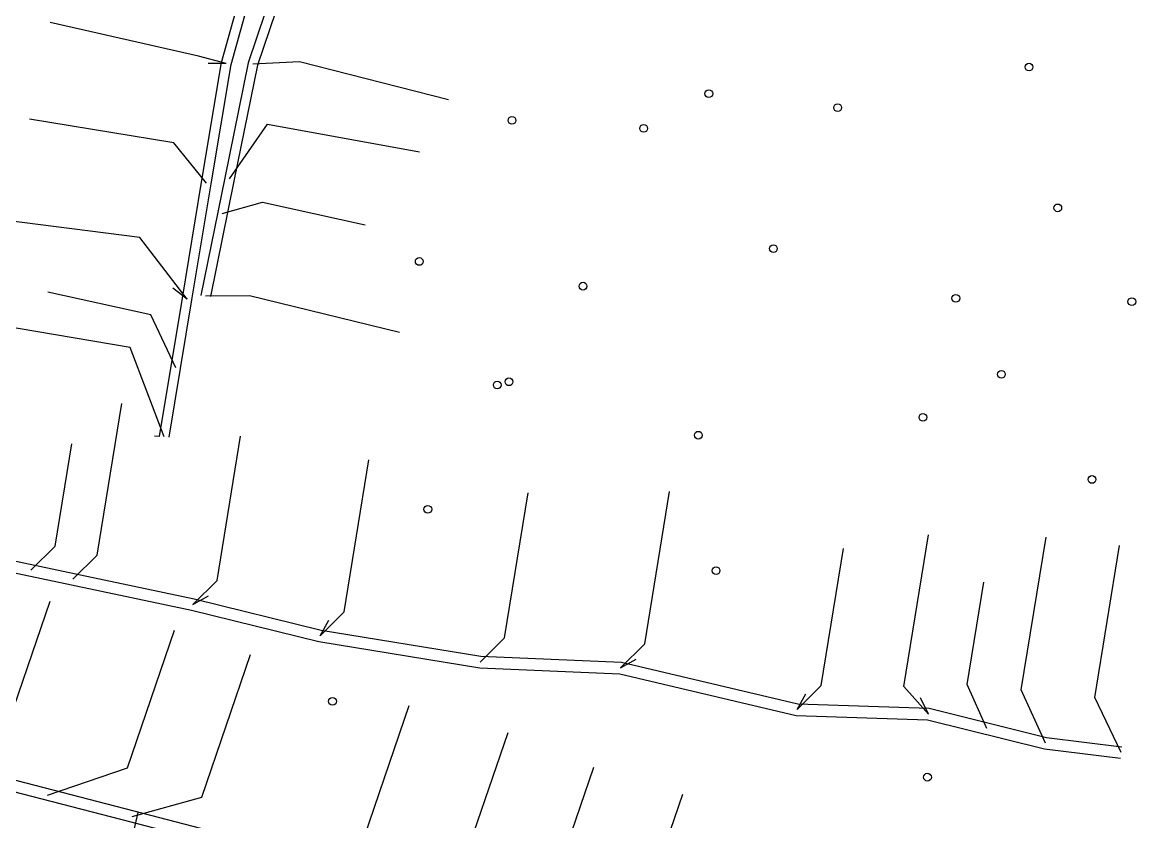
# Model space of a CAD drawing. Header units: metres. Extents: x 3206 to 3701, y 9896 to 11410.
# Drawn here: x 3438.6 to 3496.1, y 10872.2 to 10913.5 of the extents above; entities that cross this region are included whole.
import ezdxf

# ---------------------------------------------------------------- set-up
doc = ezdxf.new("R2010")
doc.units = ezdxf.units.M
doc.layers.add('ELECTR_CABLE', color=7, linetype='Continuous')
doc.layers.add('SEWER', color=7, linetype='Continuous')

# ---------------------------------------------------------------- blocks, each defined once
blk = doc.blocks.new('МОЖЖЕВЕЛЬНИК_СКАЛЬНЫЙ')
blk.add_circle((0, 0), 0.2)
blk = doc.blocks.new('ЧЕРЕМУХА_ШУБЕРТ')
blk.add_circle((0, 0), 0.2)
blk = doc.blocks.new('БЕРЕЗА_ПОЛЕЗНАЯ')
blk.add_circle((0, 0), 0.2)

msp = doc.modelspace()

# ---------------------------------------------------------------- linework, layer by layer
at = {"layer": 'ELECTR_CABLE'}
for points in [[(3473.418, 10981.881), (3473.373, 10981.813), (3470.678, 10974.01), (3464.797, 10955.407), (3461.668, 10945.604), (3459.858, 10939.988), (3458.008, 10934.23), (3454.569, 10924.121), (3452.449, 10917.871), (3450.274, 10911.426), (3449.061, 10905.481), (3447.826, 10899.399)], [(3473.837, 10981.609), (3473.826, 10981.592), (3471.153, 10973.853), (3465.274, 10955.255), (3462.144, 10945.451), (3460.334, 10939.835), (3458.483, 10934.073), (3455.042, 10923.961), (3452.922, 10917.711), (3450.757, 10911.296), (3449.551, 10905.381), (3448.325, 10899.343)], [(3445.686, 10892.109), (3446.879, 10899.252), (3447.87, 10905.246), (3448.901, 10911.445), (3450.795, 10918.228), (3452.568, 10924.55), (3456.1, 10933.784), (3458.048, 10939.769), (3459.974, 10945.657), (3461.697, 10950.93), (3463.244, 10955.752), (3469.729, 10975.709), (3470.603, 10978.148), (3471.381, 10979.958)], [(3446.187, 10892.075), (3447.372, 10899.17), (3448.363, 10905.164), (3449.39, 10911.337), (3451.276, 10918.094), (3453.043, 10924.392), (3456.571, 10933.618), (3458.523, 10939.614), (3460.45, 10945.501), (3462.172, 10950.776), (3463.72, 10955.599), (3470.202, 10975.547), (3471.068, 10977.965), (3471.829, 10979.735)], [(3449.146, 10911.391), (3447.704, 10911.767), (3440.035, 10913.511)], [(3449.146, 10911.391), (3448.212, 10911.377)], [(3450.516, 10911.361), (3452.922, 10911.485), (3460.619, 10909.524)], [(3448.117, 10905.205), (3446.435, 10907.288), (3438.981, 10908.507)], [(3449.306, 10905.431), (3451.265, 10908.241), (3459.131, 10906.825)], [(3448.928, 10903.623), (3451.018, 10904.22), (3456.328, 10903.049)], [(3447.126, 10899.211), (3444.673, 10902.386), (3436.83, 10903.398)], [(3447.126, 10899.211), (3446.378, 10899.77)], [(3446.531, 10895.652), (3445.237, 10898.4), (3439.927, 10899.571)], [(3448.076, 10899.371), (3450.348, 10899.388), (3458.086, 10897.5)], [(3445.937, 10892.092), (3444.179, 10896.707), (3436.34, 10898.031)], [(3441.215, 10884.727), (3442.465, 10885.977), (3443.741, 10893.817)], [(3439.047, 10885.185), (3440.297, 10886.435), (3441.157, 10891.718)], [(3445.686, 10892.109), (3445.436, 10892.125)], [(3447.415, 10883.414), (3448.665, 10884.664), (3449.879, 10892.126)], [(3453.988, 10881.792), (3455.238, 10883.042), (3456.515, 10890.889)], [(3462.267, 10880.445), (3463.517, 10881.695), (3464.737, 10889.192)], [(3469.519, 10880.141), (3470.769, 10881.391), (3472.05, 10889.266)], [(3429.673, 10888.496), (3436.96, 10885.932), (3441.277, 10885.021), (3447.482, 10883.707), (3454.048, 10882.086), (3462.298, 10880.744), (3469.56, 10880.44), (3478.678, 10878.284), (3485.465, 10878.052), (3491.525, 10876.546), (3495.419, 10876.063)], [(3429.474, 10887.93), (3436.798, 10885.353), (3441.153, 10884.434), (3447.348, 10883.122), (3453.928, 10881.498), (3462.237, 10880.146), (3469.478, 10879.843), (3478.598, 10877.686), (3485.381, 10877.454), (3491.415, 10875.955), (3495.346, 10875.467)], [(3485.423, 10877.753), (3484.156, 10879.178), (3485.433, 10887.025)], [(3491.47, 10876.25), (3490.22, 10879.002), (3491.503, 10886.891)], [(3495.383, 10875.765), (3494.027, 10878.614), (3495.304, 10886.461)], [(3478.638, 10877.985), (3479.888, 10879.235), (3481.04, 10886.313)], [(3488.447, 10877.002), (3487.435, 10879.284), (3488.294, 10884.567)], [(3434.524, 10874.998), (3437.481, 10876.075), (3440.05, 10883.591)], [(3447.415, 10883.414), (3448.228, 10883.874)], [(3453.988, 10881.792), (3454.448, 10882.605)], [(3439.913, 10873.57), (3444.038, 10874.981), (3446.47, 10882.095)], [(3444.284, 10872.468), (3447.881, 10873.465), (3450.397, 10880.826)], [(3469.519, 10880.141), (3470.332, 10880.601)], [(3478.638, 10877.985), (3479.098, 10878.798)], [(3485.423, 10877.753), (3485.012, 10878.592)], [(3455.024, 10869.668), (3456.024, 10870.668), (3458.598, 10878.197)], [(3426.522, 10877.063), (3428.865, 10876.059), (3434.582, 10875.292), (3444.36, 10872.758), (3455.1, 10869.958), (3460.236, 10868.603), (3464.705, 10866.89), (3469.279, 10865.399), (3473.311, 10863.708), (3477.63, 10862.232), (3482.381, 10860.662), (3486.231, 10859.312), (3489.551, 10858.215), (3492.283, 10857.467)], [(3460.144, 10868.318), (3461.144, 10869.318), (3463.704, 10876.807)], [(3426.286, 10876.512), (3428.704, 10875.476), (3434.466, 10874.703), (3444.209, 10872.177), (3454.948, 10869.377), (3460.052, 10868.032), (3464.504, 10866.325), (3469.07, 10864.836), (3473.098, 10863.147), (3477.439, 10861.663), (3482.188, 10860.094), (3486.038, 10858.744), (3489.378, 10857.64), (3492.125, 10856.888)], [(3464.604, 10866.608), (3465.604, 10867.608), (3468.134, 10875.009)], [(3469.174, 10865.118), (3470.174, 10866.118), (3472.734, 10873.607)]]:
    msp.add_lwpolyline(points, dxfattribs=at)
at = {"layer": 'SEWER'}
msp.add_lwpolyline([(3439.422, 10860.277), (3442.59, 10864.039), (3444.584, 10872.665)], dxfattribs=at)

# ---------------------------------------------------------------- block references
at = {"layer": 'BUSH'}
for p in [(3490.625, 10911.2), (3480.736, 10909.102), (3463.906, 10908.444), (3470.708, 10908.032), (3492.11, 10903.921), (3477.416, 10901.815), (3459.113, 10901.153), (3467.578, 10899.874), (3486.841, 10899.247), (3495.938, 10899.074), (3463.145, 10894.766), (3485.141, 10893.092), (3473.536, 10892.169), (3493.881, 10889.883), (3459.557, 10888.341), (3474.453, 10885.169), (3454.632, 10878.412), (3485.377, 10874.492)]:
    msp.add_blockref('МОЖЖЕВЕЛЬНИК_СКАЛЬНЫЙ', p, dxfattribs=at)
at = {"layer": 'TREE'}
for name, p in [('БЕРЕЗА_ПОЛЕЗНАЯ', (3474.077, 10909.826)), ('ЧЕРЕМУХА_ШУБЕРТ', (3463.752, 10894.932)), ('ЧЕРЕМУХА_ШУБЕРТ', (3489.198, 10895.317))]:
    msp.add_blockref(name, p, dxfattribs=at)

doc.saveas('drawing.dxf')
